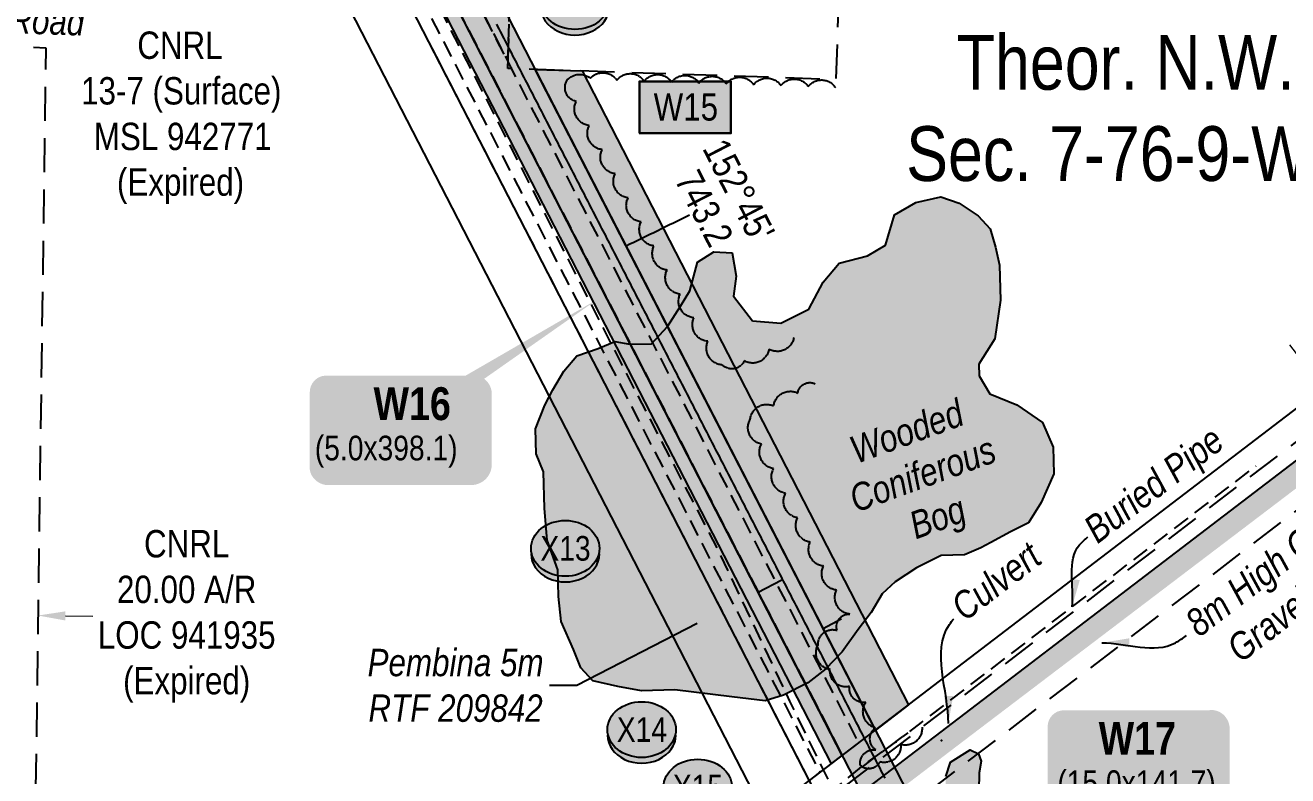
# Model space of a CAD drawing. Extents: x 347027 to 353466, y 6157949 to 6165050.
# Drawn here: x 348983.9 to 349445.3, y 6161050.3 to 6161324.5 of the extents above; entities that cross this region are included whole.
import ezdxf
from ezdxf.enums import TextEntityAlignment as Align

# ---------------------------------------------------------------- set-up
doc = ezdxf.new("R2010")
doc.units = 0
doc.header["$LTSCALE"] = 5
doc.header["$PDSIZE"] = 20
for name, pattern in [('0', [1, 1, 0]), ('foc-ACCESSROAD', [3.75, 2.5, -1.25]), ('HIDDEN2', [1.875, 1.25, -0.625]), ('PHANTOM', [25, 12.5, -2.5, 2.5, -2.5, 2.5, -2.5]), ('UG_PIPE', [1.875, 1.25, -0.625])]:
    doc.linetypes.add(name, pattern=pattern)
doc.layers.get('Defpoints').update_dxf_attribs({"color": 9})
for name, color, linetype in [('AS-PIPE-UG', 44, 'UG_PIPE'), ('AS-PIPE-UG-T', 44, 'Continuous'), ('AS-ROADS', 254, 'Continuous'), ('C-RW', 13, 'Continuous'), ('C-SYMBOL', 7, 'Continuous'), ('F-AR', 190, 'foc-ACCESSROAD'), ('F-RW', 190, 'Continuous'), ('F-WS', 190, 'foc-ACCESSROAD'), ('L-BD', 7, 'Continuous'), ('P-CROSSINGS', 250, 'Continuous'), ('P-PROPOSED', 10, 'Continuous'), ('P-PROPOSED-H', 21, 'Continuous'), ('P-TEMP-BLOCKS', 250, 'Continuous'), ('P-TEMP-H', 41, 'Continuous'), ('P-TEMP_WORKSPACE', 46, 'Continuous'), ('P-WORKAREA', 113, 'Continuous'), ('P-WORKAREA-H', 111, 'Continuous'), ('T-BUSH', 110, '0'), ('T-EXISTING TFA', 220, 'HIDDEN2'), ('T-EXISTING TFA-T', 220, 'Continuous'), ('WETLAND', 143, 'Continuous'), ('WETLAND - BOG', 101, 'PHANTOM'), ('WETLAND - SWAMP - H', 8, 'PHANTOM'), ('WETLAND-T', 146, 'Continuous')]:
    doc.layers.add(name, color=color, linetype=linetype)
doc.layers.add('CSV_Points', color=7, linetype='Continuous', plot=False)
for name, color, linetype, lineweight in [('F-RW-T', 190, 'Continuous', 9), ('F-WS-T', 190, 'Continuous', 9), ('T-TEXT', 48, 'Continuous', 18)]:
    doc.layers.add(name, color=color, linetype=linetype, lineweight=lineweight)
doc.styles.add('100L', font='ARIALN.TTF', dxfattribs={"height": 11})
doc.styles.add('175L', font='ARIALN.TTF', dxfattribs={"height": 20})
doc.styles.add('80', font='ARIALN.TTF', dxfattribs={"height": 10})
doc.styles.add('80CG', font='ARIALN.TTF', dxfattribs={"height": 10})
doc.styles.add('80L', font='ARIALN.TTF', dxfattribs={"height": 10})
doc.styles.add('BOLD', font='ARIALNB.TTF')
doc.styles.add('Crossing', font='ARIALN.TTF', dxfattribs={"height": 10})
doc.dimstyles.new('Compass 5 000', dxfattribs={"dimscale": 5, "dimtxt": 9, "dimasz": 2, "dimexe": 0.2, "dimexo": 0.0625, "dimgap": 0.5, "dimtad": 0, "dimtih": 1, "dimtoh": 1, "dimzin": 0, "dimdsep": 46, "dimtxsty": '80CG', "dimcen": 0.1, "dimse1": 1, "dimse2": 1, "dimclrd": 256, "dimclrt": 256, "dimaunit": 1, "dimadec": 4, "dimazin": 0, "dimtfac": 0.06, "dimtofl": 0, "dimtmove": 0, "dimatfit": 1, "dimfxl": 0.2, "dimtolj": 1, "dimtzin": 0, "dimlwd": -1, "dimarcsym": 0})

# ---------------------------------------------------------------- blocks, each defined once
blk = doc.blocks.new('*D160')
at = {"layer": 'Defpoints', "color": 0, "transparency": 16777216}
for p in [(349180.62, 6161222.76), (349184.81, 6161224.92), (349238.43, 6161110.54)]:
    blk.add_point(p, dxfattribs=at)
at = {"layer": 'T-EXISTING TFA-T', "transparency": 16777216}
for p, q in [((349251.52, 6161117.29), (349260.4, 6161121.86)), ((349229.54, 6161105.96), (349185.48, 6161083.27)), ((349185.48, 6161083.27), (349175.48, 6161083.27))]:
    blk.add_line(p, q, dxfattribs=at)
for points in [[(349250.75, 6161118.77), (349252.28, 6161115.8), (349242.63, 6161112.71)], [(349228.78, 6161107.45), (349230.3, 6161104.48), (349238.43, 6161110.54)]]:
    blk.add_solid(points, dxfattribs=at)
at = {"layer": 'T-EXISTING TFA-T', "transparency": 16777216, "insert": (349141.2, 6161083.27), "char_height": 10, "attachment_point": 5, "style": '80CG'}
blk.add_mtext('\\A1;{\\fArial Narrow|b0|i1|c0|p34;Pembina 5m\\PRTF 209842}', dxfattribs=at)
blk = doc.blocks.new('*D87')
at = {"layer": 'Defpoints', "color": 0, "transparency": 16777216}
for p in [(349458.16, 6161191.89), (349368.09, 6161123.09), (349377.18, 6161111.19)]:
    blk.add_point(p, dxfattribs=at)
at = {"layer": 'F-RW-T', "transparency": 16777216}
for p, q in [((349452.1, 6161199.84), (349446.03, 6161207.79)), ((349473.33, 6161172.04), (349491.11, 6161148.76)), ((349491.11, 6161148.76), (349501.11, 6161148.76))]:
    blk.add_line(p, q, dxfattribs=at)
for points in [[(349453.42, 6161200.85), (349450.77, 6161198.83), (349458.16, 6161191.89)], [(349474.65, 6161173.05), (349472, 6161171.03), (349467.26, 6161179.99)]]:
    blk.add_solid(points, dxfattribs=at)
at = {"layer": 'F-RW-T', "transparency": 16777216, "insert": (349540.2, 6161148.76), "char_height": 10, "attachment_point": 5, "style": '80CG'}
blk.add_mtext('\\A1;CNRL\\P15.00 P/L R/W\\PPlan 912 1437\\PPLA 900481', dxfattribs=at)
blk = doc.blocks.new('*D89')
at = {"layer": 'Defpoints', "color": 0, "transparency": 16777216}
for p in [(349036.16, 6160975.56), (349052.42, 6160975.1), (349051.85, 6160955.1)]:
    blk.add_point(p, dxfattribs=at)
at = {"layer": 'F-RW-T', "transparency": 16777216}
for p, q in [((349036.44, 6160985.56), (349037.37, 6161018.14)), ((349037.37, 6161018.14), (349047.37, 6161018.14)), ((349035.31, 6160945.57), (349035.03, 6160935.57))]:
    blk.add_line(p, q, dxfattribs=at)
for points in [[(349034.78, 6160985.6), (349038.11, 6160985.51), (349036.16, 6160975.56)], [(349033.64, 6160945.62), (349036.98, 6160945.52), (349035.59, 6160955.56)]]:
    blk.add_solid(points, dxfattribs=at)
at = {"layer": 'F-RW-T', "transparency": 16777216, "insert": (349080.88, 6161018.14), "char_height": 10, "attachment_point": 5, "style": '80CG'}
blk.add_mtext('\\A1;CNRL\\P20.00 A/R\\PLOC 890141', dxfattribs=at)
blk = doc.blocks.new('*D90')
at = {"layer": 'Defpoints', "color": 0, "transparency": 16777216}
for p in [(348968.6, 6161108.15), (348988.59, 6161107.88), (348988.61, 6161108.84)]:
    blk.add_point(p, dxfattribs=at)
at = {"layer": 'F-RW-T', "transparency": 16777216}
for p, q in [((348958.62, 6161109.25), (348948.62, 6161109.39)), ((348998.61, 6161108.7), (349008.61, 6161108.56))]:
    blk.add_line(p, q, dxfattribs=at)
for points in [[(348958.64, 6161110.92), (348958.59, 6161107.58), (348968.61, 6161109.11)], [(348998.63, 6161110.37), (348998.58, 6161107.03), (348988.61, 6161108.84)]]:
    blk.add_solid(points, dxfattribs=at)
at = {"layer": 'F-RW-T', "transparency": 16777216, "insert": (349042.94, 6161108.56), "char_height": 10, "attachment_point": 5, "style": '80CG'}
blk.add_mtext('\\A1;CNRL\\P20.00 A/R\\PLOC 941935\\P(Expired)', dxfattribs=at)
blk = doc.blocks.new('xing2')
h = blk.add_hatch(color=50)
h.dxf.hatch_style = 1
edge = h.paths.add_edge_path()
edge.add_ellipse((0, 0), major_axis=(-12.5, 0), ratio=0.816297, start_angle=0, end_angle=360)
h = blk.add_hatch(color=250)
h.dxf.hatch_style = 1
edge = h.paths.add_edge_path()
edge.add_ellipse((0, -2.05), major_axis=(-12.5, 0), ratio=0.816297, start_angle=0, end_angle=180)
edge.add_line((12.5, -2.05), (12.5, 0))
edge.add_ellipse((0, 0), major_axis=(-12.5, 0), ratio=0.816297, start_angle=0, end_angle=180, ccw=False)
edge.add_line((-12.5, 0), (-12.5, -2.05))
at = {"color": 250}
blk.add_ellipse((0, 0), major_axis=(-12.5, 0), ratio=0.816297, dxfattribs=at)
blk.add_ellipse((0, -2.05), major_axis=(-12.5, 0), ratio=0.816297, start_param=0, end_param=3.141593, dxfattribs=at)
at = {"color": 250, "style": 'Crossing'}
blk.add_attdef('CROSSING', text='', height=9, dxfattribs=at).set_placement((0.09, 0.02), align=Align.MIDDLE_CENTER)
at = {"color": 250, "style": 'Crossing', "flags": 1}
for tag, p in [('OWNER', (0.09, -12.49)), ('DESCRIPTION', (0.09, -25.77)), ('LOCATION', (0.09, -39.3)), ('DWG_REF', (0.09, -52.84))]:
    blk.add_attdef(tag, text='', height=9, dxfattribs=at).set_placement(p, align=Align.MIDDLE_CENTER)
blk = doc.blocks.new('*U207')
h = blk.add_hatch(color=111)
edge = h.paths.add_edge_path()
edge.add_line((-26.5, -20), (26.5, -20))
edge.add_arc((26.5, -14), 6, 270, 360)
edge.add_line((32.5, -14), (32.5, 12.5))
edge.add_arc((26.5, 12.5), 6, 0, 90)
edge.add_line((26.5, 18.5), (-26.5, 18.5))
edge.add_arc((-26.5, 12.5), 6, 90, 180)
edge.add_line((-32.5, 12.5), (-32.5, -14))
edge.add_arc((-26.5, -14), 6, 180, 270)
at = {"flags": 128}
blk.add_lwpolyline([(72.7, 46.4, 0, 7.5, 0), (0, 0, 0, 0, 0)], format="xyseb", dxfattribs=at)
at = {"color": 250, "flags": 128}
blk.add_lwpolyline([(-26.5, -20, 3, 3, 0), (26.5, -20, 3, 3, 0.414214), (32.5, -14, 3, 3, 0), (32.5, 12.5, 3, 0, 0.414214), (26.5, 18.5, 0, 0, 0), (-26.5, 18.5, 0, 0, 0.414214), (-32.5, 12.5, 0, 0, 0), (-32.5, -14, 0, 3, 0.414214)], format="xyseb", close=True, dxfattribs=at)
at = {"color": 250}
for tag, p, height, style in [('TEMP_AREA_W1_001', (-9.21, 2.24), 12, 'BOLD'), ('ENTER_TEXT_001', (-30.66, -12.47), 9, '80')]:
    blk.add_attdef(tag, p, '', height=height, dxfattribs=dict(at, style=style))
blk = doc.blocks.new('*U218')
h = blk.add_hatch(color=191)
edge = h.paths.add_edge_path()
edge.add_line((-26.5, -32.86), (26.5, -32.86))
edge.add_arc((26.5, -26.86), 6, 270, 360)
edge.add_line((32.5, -26.86), (32.5, 12.5))
edge.add_arc((26.5, 12.5), 6, 0, 90)
edge.add_line((26.5, 18.5), (-26.5, 18.5))
edge.add_arc((-26.5, 12.5), 6, 90, 180)
edge.add_line((-32.5, 12.5), (-32.5, -26.86))
edge.add_arc((-26.5, -26.86), 6, 180, 270)
at = {"color": 250, "flags": 128}
blk.add_lwpolyline([(-26.5, -32.86, 3, 3, 0), (26.5, -32.86, 3, 3, 0.414214), (32.5, -26.86, 3, 3, 0), (32.5, 12.5, 3, 0, 0.414214), (26.5, 18.5, 0, 0, 0), (-26.5, 18.5, 0, 0, 0.414214), (-32.5, 12.5, 0, 0, 0), (-32.5, -26.86, 0, 3, 0.414214)], format="xyseb", close=True, dxfattribs=at)
at = {"flags": 128}
blk.add_lwpolyline([(-43.98, -57.99, 0, 7.5, 0), (0, 0, 0, 0, 0)], format="xyseb", dxfattribs=at)
at = {"color": 250}
for tag, p, height, style in [('TEMP_AREA_W1_001', (-9.21, 2.24), 12, 'BOLD'), ('ENTER_TEXT_001', (-30.66, -12.47), 9, '80')]:
    blk.add_attdef(tag, p, '', height=height, dxfattribs=dict(at, style=style))
blk = doc.blocks.new('Temporary Area')
h = blk.add_hatch(color=191)
h.dxf.hatch_style = 1
h.paths.add_polyline_path([(-16.83, -9.44), (16.33, -9.44), (16.33, 9.05), (-16.83, 9.05)])
at = {"color": 250}
for points in [[(-17.03, -9.64), (16.53, -9.64), (16.53, 9.25), (-17.03, 9.25)], [(-16.93, -9.54), (16.43, -9.54), (16.43, 9.15), (-16.93, 9.15)]]:
    blk.add_lwpolyline(points, close=True, dxfattribs=at)
at = {"color": 250, "style": '80L'}
blk.add_attdef('TEMPORARY', text='', height=9, dxfattribs=at).set_placement((0, -0.15), align=Align.MIDDLE_CENTER)

msp = doc.modelspace()

# ---------------------------------------------------------------- hatches: boundary and pattern name
at = {"layer": 'P-PROPOSED-H'}
h = msp.add_hatch(color=256, dxfattribs=at)
h.dxf.hatch_style = 1
h.paths.add_polyline_path([(349071.588, 6164537.694), (349086.575, 6164537.171), (349067.314, 6163985.307), (349085.005, 6163919), (349074.357, 6163607.538), (349069.582, 6163389.634), (349063.657, 6163274.078), (349041.711, 6163211.971), (349031.091, 6162819.545), (349019.053, 6162769.819), (349000.85, 6162239.091), (348984.963, 6162181.488), (349042.785, 6162018.632), (349032.946, 6161574.903), (349373.228, 6160914.377), (349533.941, 6160881.02), (349622.67, 6160762.612), (349747.609, 6160761.905), (349747.777, 6160766.903), (350146.773, 6160764.643), (350196.848, 6160654.939), (350246.79, 6160654.571), (350406.69, 6160304.187), (350602.109, 6159876.003), (350612.691, 6159864.849), (350870.169, 6159300.714), (351063.137, 6158877.92), (351095.812, 6158809.66), (351136.641, 6158724.366), (351202.148, 6158592.506), (351209.757, 6158577.19), (351214.263, 6158567.999), (351285.68, 6158421.816), (351300.183, 6158379.243), (351284.161, 6158379.77), (351271.791, 6158416.084), (351212.911, 6158501.531), (351199.18, 6158531.605), (351197.229, 6158568.702), (351081.021, 6158802.618), (350856.526, 6159294.487), (350600.089, 6159856.344), (350589.506, 6159867.498), (350393.255, 6160298.066), (350237.261, 6160639.645), (350187.153, 6160640.014), (350137.389, 6160749.7), (349762.275, 6160751.824), (349762.107, 6160746.826), (349615.136, 6160747.659), (349525.341, 6160867.49), (349363.174, 6160901.148), (349017.87, 6161571.424), (349027.731, 6162016.21), (348969.25, 6162180.921), (348985.923, 6162241.373), (349004.119, 6162771.861), (349016.143, 6162821.534), (349026.784, 6163214.739), (349048.792, 6163277.021), (349054.595, 6163390.182), (349059.366, 6163607.958), (349069.942, 6163917.287), (349052.25, 6163983.598), (349071.588, 6164537.694), (349086.575, 6164537.171)])
at = {"layer": 'P-TEMP-H'}
h = msp.add_hatch(color=256, dxfattribs=at)
h.dxf.hatch_style = 1
h.paths.add_polyline_path([(349170.253, 6161308.376), (349187.409, 6161307.818), (349306.72, 6161076.222), (349294.614, 6161066.976)])
at = {"layer": 'P-WORKAREA-H'}
h = msp.add_hatch(color=256, dxfattribs=at)
h.dxf.hatch_style = 1
h.paths.add_polyline_path([(349096.722, 6161407.447), (349278.473, 6161054.648), (349282.508, 6161057.73), (349100.219, 6161411.574)])
at = {"layer": 'WETLAND - BOG', "transparency": 33554483}
h = msp.add_hatch(color=256, dxfattribs=at)
h.dxf.hatch_style = 1
h.paths.add_polyline_path([(349249.709, 6161216.547), (349260.097, 6161215.628), (349270.309, 6161220.798), (349275.509, 6161230.7), (349281.406, 6161237.575), (349291.688, 6161240.309), (349298.282, 6161244.156), (349301.62, 6161255.224), (349309.414, 6161259.715), (349318.496, 6161261.805), (349325.265, 6161259.563), (349332.105, 6161254.884), (349336.508, 6161250.135), (349338.528, 6161243.488), (349339.939, 6161236.825), (349340.308, 6161224.036), (349338.276, 6161209.959), (349332.45, 6161200.648), (349332.573, 6161196.385), (349336.42, 6161189.792), (349346.286, 6161185.81), (349355.615, 6161179.374), (349359.532, 6161170.344), (349359.813, 6161160.601), (349355.239, 6161150.107), (349350.578, 6161142.659), (349343.967, 6161139.421), (349336.764, 6161135.556), (349333.163, 6161133.624), (349327.143, 6161131.012), (349318.618, 6161130.766), (349309.606, 6161126.24), (349301.829, 6161121.14), (349297.08, 6161116.736), (349293.01, 6161109.914), (349288.314, 6161103.684), (349282.452, 6161095.591), (349276.538, 6161089.326), (349269.979, 6161084.261), (349260.967, 6161079.734), (349254.321, 6161077.714), (349242.089, 6161079.19), (349221.295, 6161081.638), (349209.115, 6161081.287), (349200.537, 6161082.868), (349191.331, 6161085.041), (349186.928, 6161089.79), (349184.299, 6161096.418), (349179.737, 6161106.648), (349178.865, 6161115.766), (349178.584, 6161125.509), (349174.614, 6161136.366), (349173.671, 6161147.919), (349173.285, 6161161.317), (349170.656, 6161167.946), (349170.392, 6161177.081), (349173.801, 6161185.712), (349176.688, 6161191.281), (349180.757, 6161198.103), (349185.471, 6161203.724), (349193.318, 6161206.388), (349199.338, 6161209), (349204.854, 6161207.94), (349212.771, 6161208.168), (349218.685, 6161214.434), (349223.346, 6161221.882), (349226.842, 6161227.469), (349229.589, 6161237.909), (349235.573, 6161241.739), (349242.29, 6161241.323), (349243.754, 6161232.832), (349242.746, 6161225.489)])
at = {"layer": 'WETLAND - SWAMP - H', "transparency": 33554483}
h = msp.add_hatch(color=256, dxfattribs=at)
h.dxf.hatch_style = 1
h.paths.add_polyline_path([(349320.335, 6161050.057), (349322.013, 6161055.286), (349329.198, 6161059.76), (349332.287, 6161058.325), (349333.279, 6161055.611), (349332.489, 6161051.322), (349332.369, 6161044.918), (349331.013, 6161039.089), (349330.606, 6161032.068), (349331.382, 6161026.3), (349335.472, 6161021.847), (349338.596, 6161019.194), (349343.234, 6161016.89), (349348.445, 6161015.821), (349351.821, 6161015.004), (349354.345, 6161012.029), (349356.608, 6161007.523), (349357.922, 6161004.209), (349361.77, 6160997.616), (349362.806, 6160993.379), (349362.929, 6160989.116), (349359.058, 6160985.957), (349347.888, 6160982.283), (349339.658, 6160982.35), (349332.002, 6160983.653), (349323.666, 6160987.374), (349319.62, 6160990.305), (349315.512, 6160995.368), (349310.898, 6161007.424), (349308.486, 6161017.107), (349308.632, 6161022.597), (349309.379, 6161028.408), (349311.423, 6161031.515), (349314.98, 6161034.97), (349318.485, 6161040.252), (349320.18, 6161044.872)])

# ---------------------------------------------------------------- linework, layer by layer
at = {"layer": 'AS-PIPE-UG', "flags": 128}
for points in [[(350606.233, 6159822.139), (350581.856, 6159876.103), (350566.294, 6159911.063), (350525.485, 6160000.319), (350489.242, 6160081.675), (350451.621, 6160162.819), (350393.162, 6160290.907), (350342.291, 6160403.923), (350307.912, 6160478.514), (350271.854, 6160556.687), (350225.734, 6160657.228), (350183.694, 6160750.235), (350178.989, 6160760.653), (350176.652, 6160765.131), (350174.165, 6160767.084), (350169.149, 6160767.253), (350159.026, 6160766.921), (350131.252, 6160766.156), (350038.434, 6160766.884), (349962.199, 6160767.153), (349911.572, 6160767.319), (349821.111, 6160768.301), (349768.205, 6160768.17), (349704.173, 6160766.324), (349645.277, 6160766.557), (349615.536, 6160766.894), (349602.678, 6160766.995), (349595.354, 6160767.123), (349591.057, 6160767.235), (349585.535, 6160768.048), (349582.122, 6160772.777), (349574.905, 6160783.175), (349560.098, 6160802.908), (349541.923, 6160826.232), (349527.078, 6160845.883), (349522.007, 6160852.699), (349517.984, 6160857.478), (349509.628, 6160859.383), (349501.753, 6160861.328), (349458.035, 6160870.269), (349397.689, 6160882.358), (349372.382, 6160887.911), (349363.03, 6160889.734), (349359.052, 6160890.461), (349355.841, 6160893.738), (349350.972, 6160902.952), (349326.169, 6160951.045), (349297.167, 6161008.625), (349263.323, 6161077.612), (349237.273, 6161132.678), (349206.647, 6161191.52), (349124.944, 6161351.368), (349033.772, 6161527.891), (349019.97, 6161555.459), (349012.16, 6161570.787), (349010.934, 6161579.501), (349012.873, 6161640.399), (349016.169, 6161754.347), (349018.203, 6161852.355), (349019.66, 6161927.098), (349021.134, 6162005.991), (349020.773, 6162015.835), (349016.857, 6162029.396), (348976.215, 6162143.455), (348970.748, 6162158.469), (348968.334, 6162166.274), (348964.911, 6162175.797), (348964.201, 6162182.671), (348966.936, 6162196.511), (348979.042, 6162236.427), (348979.873, 6162248.389), (348980.402, 6162266.585), (348981.091, 6162296.204), (348982.412, 6162332.921), (348996.658, 6162748.658), (348994.563, 6162773.577), (348996.214, 6162780.969), (348998.701, 6162789.867), (349000.157, 6162796.317), (349009.301, 6162832.048), (349010.858, 6162838.707), (349012.97, 6162849.73), (349016.052, 6162901.998), (349018.784, 6163063.771), (349022.035, 6163145.951), (349025.679, 6163219.387), (349026.925, 6163230.185), (349029.068, 6163235.561), (349033.709, 6163247.646), (349038.683, 6163261.26), (349043.091, 6163274.224), (349044.189, 6163284.381), (349045.101, 6163310.608), (349048.614, 6163392.995), (349052.321, 6163534.578), (349055.417, 6163647.465), (349059.034, 6163750.988), (349061.617, 6163816.331), (349060.481, 6163826.642), (349058.231, 6163843.244), (349056.507, 6163864.63), (349059.206, 6163928.427), (349055.245, 6163953.174), (349047.717, 6163973.031), (349047.366, 6163984.451), (349047.801, 6164003.503), (349048.981, 6164029.197), (349049.861, 6164060.916), (349053.619, 6164118.51), (349056.581, 6164219.829), (349059.451, 6164307.086), (349063.279, 6164397.644), (349064.376, 6164460.371), (349063.394, 6164486.11)], [(349210.911, 6160991.745), (349262.38, 6161031.996), (349270.377, 6161038.185), (349277.724, 6161043.832), (349290.576, 6161054.419), (349298.445, 6161059.94), (349311.424, 6161069.745), (349433.714, 6161163.484)], [(349289.72, 6161053.482), (349295.119, 6161057.582), (349302.012, 6161062.517), (349306.602, 6161065.979)]]:
    msp.add_lwpolyline(points, dxfattribs=at)
at = {"layer": 'AS-ROADS', "const_width": 7.998, "flags": 128}
msp.add_lwpolyline([(349212.541, 6160980.944), (349327.259, 6161068.355), (349519.309, 6161214.203)], dxfattribs=at)
at = {"layer": 'C-RW', "flags": 128}
for points in [[(348989.183, 6162773.904), (348970.996, 6162243.655), (348953.538, 6162180.355), (349012.678, 6162013.788), (349002.792, 6161567.945), (349353.12, 6160887.919), (349516.744, 6160853.958), (349585.092, 6160762.825), (349747.609, 6160761.905), (349747.777, 6160766.903), (350163.319, 6160764.55)], [(350175.686, 6160774.477), (349592.622, 6160777.779), (349525.341, 6160867.49), (349363.174, 6160901.148), (349017.87, 6161571.424), (349027.731, 6162016.21), (348969.25, 6162180.921), (348985.923, 6162241.373), (349004.119, 6162771.861)]]:
    msp.add_lwpolyline(points, dxfattribs=at)
at = {"layer": 'CSV_Points'}
msp.add_point((349318.806, 6161063.158), dxfattribs=at)
at = {"layer": 'F-AR', "flags": 128}
for points in [[(348986.796, 6160976.959), (348966.808, 6160977.524), (348971.469, 6161316.975), (348991.456, 6161316.313), (348986.796, 6160976.959)], [(349144.644, 6160952.476), (348906.947, 6160959.206), (348907.632, 6160979.196), (348966.808, 6160977.524), (348986.796, 6160976.959), (349169.958, 6160971.767), (349197.028, 6160980.441), (349515.03, 6161223.227), (349539.934, 6161246.87), (349545.409, 6161239.661), (349550.36, 6161233.143), (349552.103, 6161230.847), (349528.021, 6161207.984), (349191.615, 6160951.146), (349168.468, 6160951.802), (349144.644, 6160952.476)]]:
    msp.add_lwpolyline(points, close=True, dxfattribs=at)
at = {"layer": 'F-RW'}
for points in [[(349254.254, 6161036.145), (349075.734, 6161382.671), (349068.302, 6161397.098), (348982.69, 6161563.307), (348985.204, 6161676.708), (348985.873, 6161706.87), (348992.606, 6162010.559), (348947.365, 6162137.981), (348949.234, 6162192.477), (349012.678, 6162013.788), (349005.858, 6161706.207), (349005.189, 6161676.045), (349002.792, 6161567.945), (349082.29, 6161413.609), (349089.721, 6161399.182), (349270.394, 6161048.471)], [(348900.32, 6160765.895), (349036.439, 6160869.839), (349144.644, 6160952.476), (349169.958, 6160971.767), (349536.341, 6161251.602), (349541.137, 6161255.266), (349555.722, 6161327.803), (349570.424, 6161324.847), (349554.724, 6161246.775), (349545.409, 6161239.661), (349168.468, 6160951.802), (349060.12, 6160869.054), (348899.655, 6160746.516)]]:
    msp.add_lwpolyline(points, dxfattribs=at)
at = {"layer": 'F-WS', "flags": 128}
msp.add_lwpolyline([(349184.89, 6161445.836), (349184.287, 6161427.944), (349284.211, 6161424.564), (349283.861, 6161414.227), (349283.177, 6161394.007), (349280.156, 6161304.659), (349160.25, 6161308.714), (349164.303, 6161428.62), (349164.655, 6161439.139), (349184.89, 6161445.836)], close=True, dxfattribs=at)
at = {"layer": 'P-PROPOSED', "flags": 128}
for points in [[(350137.389, 6160749.7), (349762.275, 6160751.824), (349762.107, 6160746.826), (349615.136, 6160747.659), (349525.341, 6160867.49), (349363.174, 6160901.148), (349017.87, 6161571.424), (349027.731, 6162016.21), (348969.25, 6162180.921), (348985.923, 6162241.373), (349004.119, 6162771.861)], [(349019.053, 6162769.819), (349000.85, 6162239.091), (348984.963, 6162181.488), (349042.785, 6162018.632), (349032.946, 6161574.903), (349373.228, 6160914.377), (349533.941, 6160881.02), (349622.67, 6160762.612), (349747.609, 6160761.905), (349747.777, 6160766.903), (350146.773, 6160764.643)]]:
    msp.add_lwpolyline(points, dxfattribs=at)
at = {"layer": 'P-PROPOSED'}
msp.add_polyline3d([(349156.097, 6161324.938, 895.391), (349156.555, 6161324.049, 895.425), (349157.013, 6161323.161, 895.477), (349157.471, 6161322.272, 895.491), (349157.928, 6161321.383, 895.509), (349158.386, 6161320.495, 895.529), (349158.844, 6161319.606, 895.558), (349159.302, 6161318.718, 895.549), (349159.759, 6161317.829, 895.532), (349160.217, 6161316.94, 895.536), (349160.675, 6161316.052, 895.596), (349161.133, 6161315.163, 895.679), (349161.591, 6161314.275, 895.715), (349162.048, 6161313.386, 895.739), (349162.506, 6161312.497, 895.721), (349162.964, 6161311.609, 895.73), (349163.422, 6161310.72, 895.779), (349163.879, 6161309.832, 895.847), (349164.337, 6161308.943, 895.897), (349164.795, 6161308.054, 895.894), (349165.253, 6161307.166, 895.872), (349165.71, 6161306.277, 895.851), (349166.168, 6161305.389, 895.863), (349166.626, 6161304.5, 895.9), (349167.084, 6161303.612, 895.931), (349167.542, 6161302.723, 895.986), (349167.999, 6161301.834, 896.019), (349168.457, 6161300.946, 896.015), (349168.915, 6161300.057, 895.999), (349169.373, 6161299.169, 896.002), (349169.83, 6161298.28, 896.052), (349170.288, 6161297.391, 896.105), (349170.746, 6161296.503, 896.107), (349171.204, 6161295.614, 896.105), (349171.661, 6161294.726, 896.141), (349172.119, 6161293.837, 896.193), (349172.577, 6161292.948, 896.226), (349173.035, 6161292.06, 896.227), (349173.493, 6161291.171, 896.241), (349173.95, 6161290.283, 896.289), (349174.408, 6161289.394, 896.334), (349174.866, 6161288.505, 896.39), (349175.324, 6161287.617, 896.436), (349175.781, 6161286.728, 896.434), (349176.239, 6161285.84, 896.494), (349176.697, 6161284.951, 896.586), (349177.155, 6161284.062, 896.645), (349177.612, 6161283.174, 896.679), (349178.07, 6161282.285, 896.691), (349178.528, 6161281.397, 896.701), (349178.986, 6161280.508, 896.731), (349179.444, 6161279.62, 896.766), (349179.901, 6161278.731, 896.786), (349180.359, 6161277.842, 896.769), (349180.817, 6161276.954, 896.796), (349181.275, 6161276.065, 896.852), (349181.732, 6161275.177, 896.9), (349182.19, 6161274.288, 896.96), (349182.648, 6161273.399, 897.002), (349183.106, 6161272.511, 897.015), (349183.563, 6161271.622, 897.05), (349184.021, 6161270.734, 897.099), (349184.479, 6161269.845, 897.104), (349184.937, 6161268.956, 897.103), (349185.394, 6161268.068, 897.129), (349185.852, 6161267.179, 897.173), (349186.31, 6161266.291, 897.233), (349186.768, 6161265.402, 897.242), (349187.226, 6161264.513, 897.31), (349187.683, 6161263.625, 897.395), (349188.141, 6161262.736, 897.418), (349188.599, 6161261.848, 897.434), (349189.057, 6161260.959, 897.481), (349189.514, 6161260.07, 897.55), (349189.972, 6161259.182, 897.607), (349190.43, 6161258.293, 897.653), (349190.888, 6161257.405, 897.675), (349191.345, 6161256.516, 897.664), (349191.803, 6161255.627, 897.662), (349192.261, 6161254.739, 897.692), (349192.719, 6161253.85, 897.794), (349193.177, 6161252.962, 897.877), (349193.634, 6161252.073, 897.886), (349194.092, 6161251.185, 897.88), (349194.55, 6161250.296, 897.963), (349195.008, 6161249.407, 898.015), (349195.465, 6161248.519, 898.049), (349195.923, 6161247.63, 898.096), (349196.381, 6161246.742, 898.148), (349196.839, 6161245.853, 898.198), (349197.296, 6161244.964, 898.236), (349197.754, 6161244.076, 898.29), (349198.212, 6161243.187, 898.367), (349198.67, 6161242.299, 898.437), (349199.128, 6161241.41, 898.5), (349199.585, 6161240.521, 898.568), (349200.043, 6161239.633, 898.614), (349200.501, 6161238.744, 898.644), (349200.959, 6161237.856, 898.697), (349201.416, 6161236.967, 898.795), (349201.874, 6161236.078, 898.87), (349202.332, 6161235.19, 898.942), (349202.79, 6161234.301, 899.005), (349203.247, 6161233.413, 899.026), (349203.705, 6161232.524, 899.077), (349204.163, 6161231.635, 899.155), (349204.621, 6161230.747, 899.244), (349205.079, 6161229.858, 899.346), (349205.536, 6161228.97, 899.441), (349205.994, 6161228.081, 899.516), (349206.452, 6161227.193, 899.575), (349206.91, 6161226.304, 899.629), (349207.367, 6161225.415, 899.655), (349207.825, 6161224.527, 899.7), (349208.283, 6161223.638, 899.767), (349208.741, 6161222.75, 899.811), (349209.198, 6161221.861, 899.843), (349209.656, 6161220.972, 899.86), (349210.114, 6161220.084, 899.873), (349210.572, 6161219.195, 899.877), (349211.03, 6161218.307, 899.865), (349211.487, 6161217.418, 899.81), (349211.945, 6161216.529, 899.725), (349212.403, 6161215.641, 899.667), (349212.861, 6161214.752, 899.615), (349213.318, 6161213.864, 899.561), (349213.776, 6161212.975, 899.517), (349214.234, 6161212.086, 899.427), (349214.692, 6161211.198, 899.331), (349215.149, 6161210.309, 899.248), (349215.607, 6161209.421, 899.163), (349216.065, 6161208.532, 899.141), (349216.523, 6161207.643, 899.095), (349216.981, 6161206.755, 899.045), (349217.438, 6161205.866, 899.01), (349217.896, 6161204.978, 898.978), (349218.354, 6161204.089, 898.932), (349218.812, 6161203.2, 898.865), (349219.269, 6161202.312, 898.798), (349219.727, 6161201.423, 898.752), (349220.185, 6161200.535, 898.735), (349220.643, 6161199.646, 898.693), (349221.1, 6161198.758, 898.646), (349221.558, 6161197.869, 898.68), (349222.016, 6161196.98, 898.755), (349222.474, 6161196.092, 898.853), (349222.931, 6161195.203, 898.931), (349223.389, 6161194.315, 898.936), (349223.847, 6161193.426, 898.94), (349224.305, 6161192.537, 898.922), (349224.763, 6161191.649, 898.873), (349225.22, 6161190.76, 898.846), (349225.678, 6161189.872, 898.931), (349226.136, 6161188.983, 898.986), (349226.594, 6161188.094, 898.981), (349227.051, 6161187.206, 898.987), (349227.509, 6161186.317, 898.949), (349227.967, 6161185.429, 898.934), (349228.425, 6161184.54, 898.95), (349228.882, 6161183.651, 898.987), (349229.34, 6161182.763, 899.051), (349229.798, 6161181.874, 899.053), (349230.256, 6161180.986, 899.057), (349230.714, 6161180.097, 899.055), (349231.171, 6161179.208, 898.985), (349231.629, 6161178.32, 898.949), (349232.087, 6161177.431, 898.956), (349232.545, 6161176.543, 898.996), (349233.002, 6161175.654, 899.011), (349233.46, 6161174.765, 899.004), (349233.918, 6161173.877, 898.999), (349234.376, 6161172.988, 898.984), (349234.833, 6161172.1, 898.973), (349235.291, 6161171.211, 898.943), (349235.749, 6161170.323, 898.913), (349236.207, 6161169.434, 898.899), (349236.665, 6161168.545, 898.89), (349237.122, 6161167.657, 898.879), (349237.58, 6161166.768, 898.902), (349238.038, 6161165.88, 898.922), (349238.496, 6161164.991, 898.9), (349238.953, 6161164.102, 898.899), (349239.411, 6161163.214, 898.922), (349239.869, 6161162.325, 898.907), (349240.327, 6161161.437, 898.948), (349240.784, 6161160.548, 898.997), (349241.242, 6161159.659, 899.035), (349241.7, 6161158.771, 899.092), (349242.158, 6161157.882, 899.071), (349242.616, 6161156.994, 899.042), (349243.073, 6161156.105, 899.111), (349243.531, 6161155.216, 899.079), (349243.989, 6161154.328, 899.087), (349244.447, 6161153.439, 899.038), (349244.904, 6161152.551, 899.038), (349245.362, 6161151.662, 899.009), (349245.82, 6161150.773, 898.975), (349246.278, 6161149.885, 898.952), (349246.735, 6161148.996, 898.959), (349247.193, 6161148.108, 898.948), (349247.651, 6161147.219, 898.975), (349248.109, 6161146.331, 898.999), (349248.567, 6161145.442, 898.917), (349249.024, 6161144.553, 898.955), (349249.482, 6161143.665, 898.967), (349249.94, 6161142.776, 898.963), (349250.398, 6161141.888, 899.025), (349250.855, 6161140.999, 899.049), (349251.313, 6161140.11, 899.046), (349251.771, 6161139.222, 899.063), (349252.229, 6161138.333, 899.031), (349252.686, 6161137.445, 899.036), (349253.144, 6161136.556, 899.056), (349253.602, 6161135.667, 899.069), (349254.06, 6161134.779, 899.089), (349254.518, 6161133.89, 899.089), (349254.975, 6161133.002, 899.061), (349255.433, 6161132.113, 899.036), (349255.891, 6161131.224, 898.995), (349256.349, 6161130.336, 899.024), (349256.806, 6161129.447, 899.003), (349257.264, 6161128.559, 898.962), (349257.722, 6161127.67, 898.98), (349258.18, 6161126.781, 898.988), (349258.637, 6161125.893, 899.025), (349259.095, 6161125.004, 899.076), (349259.553, 6161124.116, 899.119), (349260.011, 6161123.227, 899.139), (349260.469, 6161122.338, 899.123), (349260.926, 6161121.45, 899.094), (349261.384, 6161120.561, 899.056), (349261.842, 6161119.673, 899.072), (349262.3, 6161118.784, 899.112), (349262.757, 6161117.896, 899.111), (349263.215, 6161117.007, 899.125), (349263.673, 6161116.118, 899.17), (349264.131, 6161115.23, 899.203), (349264.588, 6161114.341, 899.192), (349265.046, 6161113.453, 899.186), (349265.504, 6161112.564, 899.165), (349265.962, 6161111.675, 899.163), (349266.419, 6161110.787, 899.184), (349266.877, 6161109.898, 899.166), (349267.335, 6161109.01, 899.167), (349267.793, 6161108.121, 899.213), (349268.251, 6161107.232, 899.234), (349268.708, 6161106.344, 899.22), (349269.166, 6161105.455, 899.199), (349269.624, 6161104.567, 899.204), (349270.082, 6161103.678, 899.206), (349270.539, 6161102.789, 899.207), (349270.997, 6161101.901, 899.21), (349271.455, 6161101.012, 899.236), (349271.913, 6161100.124, 899.291), (349272.37, 6161099.235, 899.254), (349272.828, 6161098.346, 899.23), (349273.286, 6161097.458, 899.236), (349273.744, 6161096.569, 899.163), (349274.202, 6161095.681, 899.057), (349274.659, 6161094.792, 898.994), (349275.117, 6161093.904, 899.007), (349275.575, 6161093.015, 899.048), (349276.033, 6161092.126, 899.055), (349276.49, 6161091.238, 899.074), (349276.948, 6161090.349, 899.137), (349277.406, 6161089.461, 899.179), (349277.864, 6161088.572, 899.224), (349278.321, 6161087.683, 899.341), (349278.779, 6161086.795, 899.45), (349279.237, 6161085.906, 899.689), (349279.695, 6161085.018, 899.975), (349280.153, 6161084.129, 900.243), (349280.61, 6161083.24, 900.486), (349281.068, 6161082.352, 900.703), (349281.526, 6161081.463, 900.971), (349281.984, 6161080.575, 901.136), (349282.441, 6161079.686, 901.24), (349282.899, 6161078.797, 901.324), (349283.357, 6161077.909, 901.375), (349283.815, 6161077.02, 901.401), (349284.272, 6161076.132, 901.433), (349284.73, 6161075.243, 901.467), (349285.188, 6161074.354, 901.522), (349285.646, 6161073.466, 901.53), (349286.104, 6161072.577, 901.529), (349286.561, 6161071.689, 901.508), (349287.019, 6161070.8, 901.443), (349287.477, 6161069.911, 901.374), (349287.935, 6161069.023, 901.321), (349288.392, 6161068.134, 901.292), (349288.85, 6161067.246, 901.266), (349289.308, 6161066.357, 901.223), (349289.766, 6161065.469, 901.203), (349290.223, 6161064.58, 901.147), (349290.681, 6161063.691, 901.127), (349291.139, 6161062.803, 901.136), (349291.597, 6161061.914, 901.13), (349292.055, 6161061.026, 901.08), (349292.512, 6161060.137, 901.031), (349292.97, 6161059.248, 901.045), (349293.428, 6161058.36, 901.096), (349293.886, 6161057.471, 901.122), (349294.343, 6161056.583, 901.148), (349294.801, 6161055.694, 901.127), (349295.259, 6161054.805, 901.011), (349295.717, 6161053.917, 900.895), (349296.174, 6161053.028, 900.762), (349296.632, 6161052.14, 900.632), (349297.09, 6161051.251, 900.588), (349297.548, 6161050.362, 900.658), (349298.006, 6161049.474, 900.683)], dxfattribs=at)
at = {"layer": 'P-TEMP_WORKSPACE', "flags": 128}
msp.add_lwpolyline([(349170.253, 6161308.376), (349187.409, 6161307.818), (349306.72, 6161076.222), (349294.614, 6161066.976), (349170.253, 6161308.376)], close=True, dxfattribs=at)
msp.add_lwpolyline([(349275.462, 6161104.155), (349282.128, 6161107.588), (349282.128, 6161107.588)], dxfattribs=at)
at = {"layer": 'P-WORKAREA', "flags": 128}
msp.add_lwpolyline([(349096.722, 6161407.447), (349278.473, 6161054.648), (349282.508, 6161057.73), (349100.219, 6161411.574)], close=True, dxfattribs=at)
at = {"layer": 'T-BUSH', "flags": 128}
for points in [[(349264.806, 6161210.409, -0.5205671), (349255.757, 6161206.152, -0.5205671), (349246.709, 6161201.894, -0.5205671), (349238.517, 6161200.436, -0.5205671), (349233.399, 6161209.027, -0.5205671), (349228.281, 6161217.618, -0.5205671), (349223.229, 6161226.247, -0.5205671), (349218.482, 6161235.048, -0.5205671), (349213.735, 6161243.85, -0.5205671), (349208.988, 6161252.651, -0.5205671), (349204.241, 6161261.453, -0.5205671), (349199.495, 6161270.254, -0.5205671), (349194.748, 6161279.056, -0.5205671), (349190.001, 6161287.857, -0.5205671), (349185.254, 6161296.659, -0.5205671), (349181.996, 6161304.504, -0.4049564), (349190.467, 6161305.131, -0.4049564)], [(349190.467, 6161305.131, -0.4935874), (349200.129, 6161304.396, -0.5205671), (349210.124, 6161304.067, -0.5205671), (349220.118, 6161303.737, -0.5205671), (349230.113, 6161303.407, -0.5205671), (349240.108, 6161303.077, -0.5205671), (349250.102, 6161302.747, -0.5205671), (349260.097, 6161302.418, -0.5205671), (349270.091, 6161302.088, -0.5205671), (349280.036, 6161301.76)], [(349311.646, 6161068.044, -0.5205671), (349303.909, 6161061.709, -0.5205671), (349296.172, 6161055.373, -0.5205671), (349289.106, 6161054.112, -0.5205671), (349294.792, 6161059.712, -0.5205671), (349294.677, 6161067.824, -0.5205671), (349291.128, 6161077.174, -0.5205671), (349285.171, 6161082.953, -0.5205671), (349278.033, 6161089.132, -0.5205671), (349273.694, 6161098.141, -0.5205671), (349280.617, 6161103.437, -0.5205671), (349285.239, 6161109.37, -0.5205671), (349280.435, 6161118.141, -0.5205671), (349275.631, 6161126.911, -0.5205671), (349270.827, 6161135.682, -0.5205671), (349266.204, 6161144.546, -0.5205671), (349261.798, 6161153.523, -0.5205671), (349257.392, 6161162.5, -0.5205671), (349252.986, 6161171.477, -0.5205671), (349248.898, 6161180.602, -0.5205671), (349257.422, 6161185.406, -0.5205671), (349266.25, 6161190.104, -0.5205671), (349272.58, 6161193.473, -0.5205671)]]:
    msp.add_lwpolyline(points, format="xyb", dxfattribs=at)
at = {"layer": 'T-EXISTING TFA', "flags": 128}
for points in [[(349282.508, 6161057.73), (349288.561, 6161062.353), (349105.464, 6161417.766), (349100.219, 6161411.574)], [(349137.864, 6161354.874), (349160.283, 6161311.355), (349160.96, 6161331.872), (349146.751, 6161359.453)]]:
    msp.add_lwpolyline(points, close=True, dxfattribs=at)
msp.add_lwpolyline([(349089.721, 6161399.182), (349270.394, 6161048.471), (349274.427, 6161051.558), (349093.218, 6161403.31), (349089.721, 6161399.182)], dxfattribs=at)
at = {"layer": 'WETLAND'}
msp.add_lwpolyline([(349249.709, 6161216.547), (349260.097, 6161215.628), (349270.309, 6161220.798), (349275.509, 6161230.7), (349281.406, 6161237.575), (349291.688, 6161240.309), (349298.282, 6161244.156), (349301.62, 6161255.224), (349309.414, 6161259.715), (349318.496, 6161261.805), (349325.265, 6161259.563), (349332.105, 6161254.884), (349336.508, 6161250.135), (349338.528, 6161243.488), (349339.939, 6161236.825), (349340.308, 6161224.036), (349338.276, 6161209.959), (349332.45, 6161200.648), (349332.573, 6161196.385), (349336.42, 6161189.792), (349346.286, 6161185.81), (349355.615, 6161179.374), (349359.532, 6161170.344), (349359.813, 6161160.601), (349355.239, 6161150.107), (349350.578, 6161142.659), (349343.967, 6161139.421), (349336.764, 6161135.556), (349333.163, 6161133.624), (349327.143, 6161131.012), (349318.618, 6161130.766), (349309.606, 6161126.24), (349301.829, 6161121.14), (349297.08, 6161116.736), (349293.01, 6161109.914), (349288.314, 6161103.684), (349282.452, 6161095.591), (349276.538, 6161089.326), (349269.979, 6161084.261), (349260.967, 6161079.734), (349254.321, 6161077.714), (349242.089, 6161079.19), (349221.295, 6161081.638), (349209.115, 6161081.287), (349200.537, 6161082.868), (349191.331, 6161085.041), (349186.928, 6161089.79), (349184.299, 6161096.418), (349179.737, 6161106.648), (349178.865, 6161115.766), (349178.584, 6161125.509), (349174.614, 6161136.366), (349173.671, 6161147.919), (349173.285, 6161161.317), (349170.656, 6161167.946), (349170.392, 6161177.081), (349173.801, 6161185.712), (349176.688, 6161191.281), (349180.757, 6161198.103), (349185.471, 6161203.724), (349193.318, 6161206.388), (349199.338, 6161209), (349204.854, 6161207.94), (349212.771, 6161208.168), (349218.685, 6161214.434), (349223.346, 6161221.882), (349226.842, 6161227.469), (349229.589, 6161237.909), (349235.573, 6161241.739), (349242.29, 6161241.323), (349243.754, 6161232.832), (349242.746, 6161225.489), (349249.709, 6161216.547)], close=True, dxfattribs=at)
msp.add_lwpolyline([(349320.335, 6161050.057), (349322.013, 6161055.286), (349329.198, 6161059.76), (349332.287, 6161058.325), (349333.279, 6161055.611), (349332.489, 6161051.322), (349332.369, 6161044.918)], dxfattribs=at)

# ---------------------------------------------------------------- block references
at = {"layer": 'P-CROSSINGS', "xscale": 0.9994927142757499, "yscale": 0.9994927142757499, "zscale": 0.9994927142757499}
for p, values in [((349184.803, 6161333.167), {'CROSSING': 'X37'}), ((349181.276, 6161133.374), {'CROSSING': 'X13'}), ((349209.202, 6161067.17), {'CROSSING': 'X14'}), ((349229.694, 6161046.139), {'CROSSING': 'X15'})]:
    msp.add_blockref('xing2', p, dxfattribs=at).add_auto_attribs(values)
at = {"layer": 'P-TEMP-BLOCKS', "color": 2}
ref = msp.add_blockref('Temporary Area', (349225.346, 6161294.683), dxfattribs=dict(at, xscale=0.99973765, yscale=0.99973765, zscale=0.99973765))
ref.add_attrib('TEMPORARY', 'W15', dxfattribs={"layer": '0', "color": 250, "height": 9.9974, "style": '80L'}).set_placement((349225.346, 6161294.683), align=Align.MIDDLE_CENTER)
at = {"layer": 'P-TEMP-BLOCKS', "xscale": 0.99973765, "yscale": 0.99973765, "zscale": 0.99973765}
msp.add_blockref('*U207', (349120.424, 6161178.009), dxfattribs=at).add_auto_attribs({'TEMP_AREA_W1_001': 'W16', 'ENTER_TEXT_001': '(5.0x398.1)'})
at = {"layer": 'P-TEMP-BLOCKS'}
ref = msp.add_blockref('*U218', (349390.036, 6161055.738), dxfattribs=dict(at, xscale=0.999755, yscale=0.999755, zscale=0.999755))
ref.add_attrib('TEMP_AREA_W1_001', 'W17', (349376.194, 6161057.982), dxfattribs={"layer": '0', "color": 250, "height": 11.9971, "style": 'BOLD'})
ref.add_attrib('ENTER_TEXT_001', '(15.0x141.7)', (349361.1, 6161043.271), dxfattribs={"layer": '0', "color": 250, "height": 8.9978, "style": '80'})
ref.add_attrib('ENTER_TEXT_002', '  (Drag)', (349372.885, 6161028.121), dxfattribs={"layer": '0', "color": 250, "height": 8.9978, "style": '80'})

# ---------------------------------------------------------------- texts
at = {"layer": 'AS-PIPE-UG-T', "insert": (349369.463, 6161142.587), "char_height": 9.99755, "attachment_point": 1, "rotation": 37.3717, "style": '80L'}
msp.add_mtext_dynamic_manual_height_columns('\\pi0.31337;{\\fArial Narrow|b0|i1|c0|p34;Buried Pipe}', width=59.05035, gutter_width=50.012, heights=[0], dxfattribs=at)
at = {"layer": 'C-SYMBOL', "color": 3, "insert": (349401.992, 6161320.96), "char_height": 20, "width": 190.50014, "attachment_point": 2, "style": '175L'}
msp.add_mtext('Theor. N.W.1/4\\PSec. 7-76-9-W.6M.', dxfattribs=at)
at = {"layer": 'F-WS-T', "insert": (349003.687, 6161322.219), "char_height": 9.99755, "attachment_point": 1, "style": '80L'}
msp.add_mtext_dynamic_manual_height_columns('\\pi21.21736;CNRL\\P\\pi0.67328;13-7 (Surface)\\P\\pi5.32425;MSL 942771\\P\\pi13.77716;(Expired)', width=72.62513, gutter_width=50.025, heights=[0], dxfattribs=at)
at = {"layer": 'L-BD', "color": 6, "style": '80L'}
for s, p in [("152°45'", (349244.734, 6161264.173)), ('743.2', (349232.069, 6161257.648))]:
    msp.add_text(s, height=9.9974, rotation=297.2557, dxfattribs=at).set_placement(p, align=Align.MIDDLE)
at = {"layer": 'T-TEXT', "char_height": 9.99755, "attachment_point": 1}
for s, width, gutter_width, insert, rotation, style in [('\\pi0.46792;{\\fArial Narrow|b0|i1|c0|p34;5m High Grade \\P\\pi6.88518;Gravel Road}', 77.51326, 55.013, (348935.135, 6161349.712), 358.10348, '100L'), ('\\pi0.4952;{\\fArial Narrow|b0|i1|c0|p34;8m High Grade \\P\\pi6.88518;Gravel Road}', 77.51326, 55.013, (349406.447, 6161108.307), 37.36084, '100L'), ('{\\fArial Narrow|b0|i1|c0|p34;Culvert}', 36.83481, 50.012, (349321.231, 6161114.383), 37.3717, '80L')]:
    msp.add_mtext_dynamic_manual_height_columns(s, width=width, gutter_width=gutter_width, heights=[0], dxfattribs=dict(at, insert=insert, rotation=rotation, style=style))
at = {"layer": 'WETLAND-T', "insert": (349277.827, 6161171.244), "char_height": 10, "attachment_point": 1, "rotation": 20, "style": '80L'}
msp.add_mtext_dynamic_manual_height_columns('\\pi6.84397;{\\fArial Narrow|b0|i1|c0|p34;Wooded \\P\\pi0.57521;Coniferous \\P\\pi17.81259;Bog}', width=55.48194, gutter_width=50.012, heights=[0], dxfattribs=at)

# ---------------------------------------------------------------- dimensions: what is measured, and where the dimension line sits
at = {"layer": 'F-RW-T'}
for base, p1, p2, angle, text, picture, middle in [((349458.165, 6161191.893), (349377.18, 6161111.189), (349368.087, 6161123.093), 127.3717, 'CNRL\\P15.00 P/L R/W\\PPlan 912 1437\\PPLA 900481', '*D87', (349540.196, 6161148.758)), ((349036.161, 6160975.56), (349051.848, 6160955.103), (349052.415, 6160975.099), 88.37648, 'CNRL\\P20.00 A/R\\PLOC 890141', '*D89', (349080.881, 6161018.135))]:
    dim = msp.add_linear_dim(base=base, p1=p1, p2=p2, angle=angle, text=text, dimstyle='Compass 5 000', dxfattribs=at)
    dim.commit()
    dim.dimension.update_dxf_attribs({"geometry": picture, "text_midpoint": middle, "dimtype": 161})
dim = msp.add_aligned_dim(p1=(348968.602, 6161108.155), p2=(348988.594, 6161107.88), distance=0.957, text='CNRL\\P20.00 A/R\\PLOC 941935\\P(Expired)', dimstyle='Compass 5 000', dxfattribs=at)
dim.commit()
dim.dimension.update_dxf_attribs({"geometry": '*D90', "text_midpoint": (349042.94, 6161108.562)})
at = {"layer": 'T-EXISTING TFA-T'}
dim = msp.add_linear_dim(base=(349238.431, 6161110.544), p1=(349184.815, 6161224.923), p2=(349180.62, 6161222.762), angle=207.25605, text='{\\fArial Narrow|b0|i1|c0|p34;Pembina 5m\\PRTF 209842}', dimstyle='Compass 5 000', dxfattribs=at)
dim.commit()
dim.dimension.update_dxf_attribs({"geometry": '*D160', "text_midpoint": (349141.197, 6161083.266), "dimtype": 161})

# ---------------------------------------------------------------- leaders
at = {"layer": 'AS-PIPE-UG-T', "path_type": 1}
msp.add_leader([(349366.462, 6161112.061), (349369.201, 6161134.678), (349372.228, 6161137.559)], dimstyle='Compass 5 000', override={"dimgap": 0.5, "dimtad": 0}, dxfattribs=at)
at = {"layer": 'L-BD', "color": 2, "path_type": 1}
msp.add_leader([(349203.476, 6161243.885), (349226.631, 6161255.191)], dimstyle='Compass 5 000', override={"dimgap": 0.5, "dimtad": 0}, dxfattribs=at)
at = {"layer": 'T-TEXT', "path_type": 1}
for points in [[(349321.271, 6161069.43), (349321.628, 6161105.542), (349323.238, 6161107.688)], [(349377.393, 6161098.883), (349404.289, 6161098.883), (349408.308, 6161101.509)]]:
    msp.add_leader(points, dimstyle='Compass 5 000', override={"dimgap": 0.5, "dimtad": 0}, dxfattribs=at)

doc.saveas('drawing.dxf')
